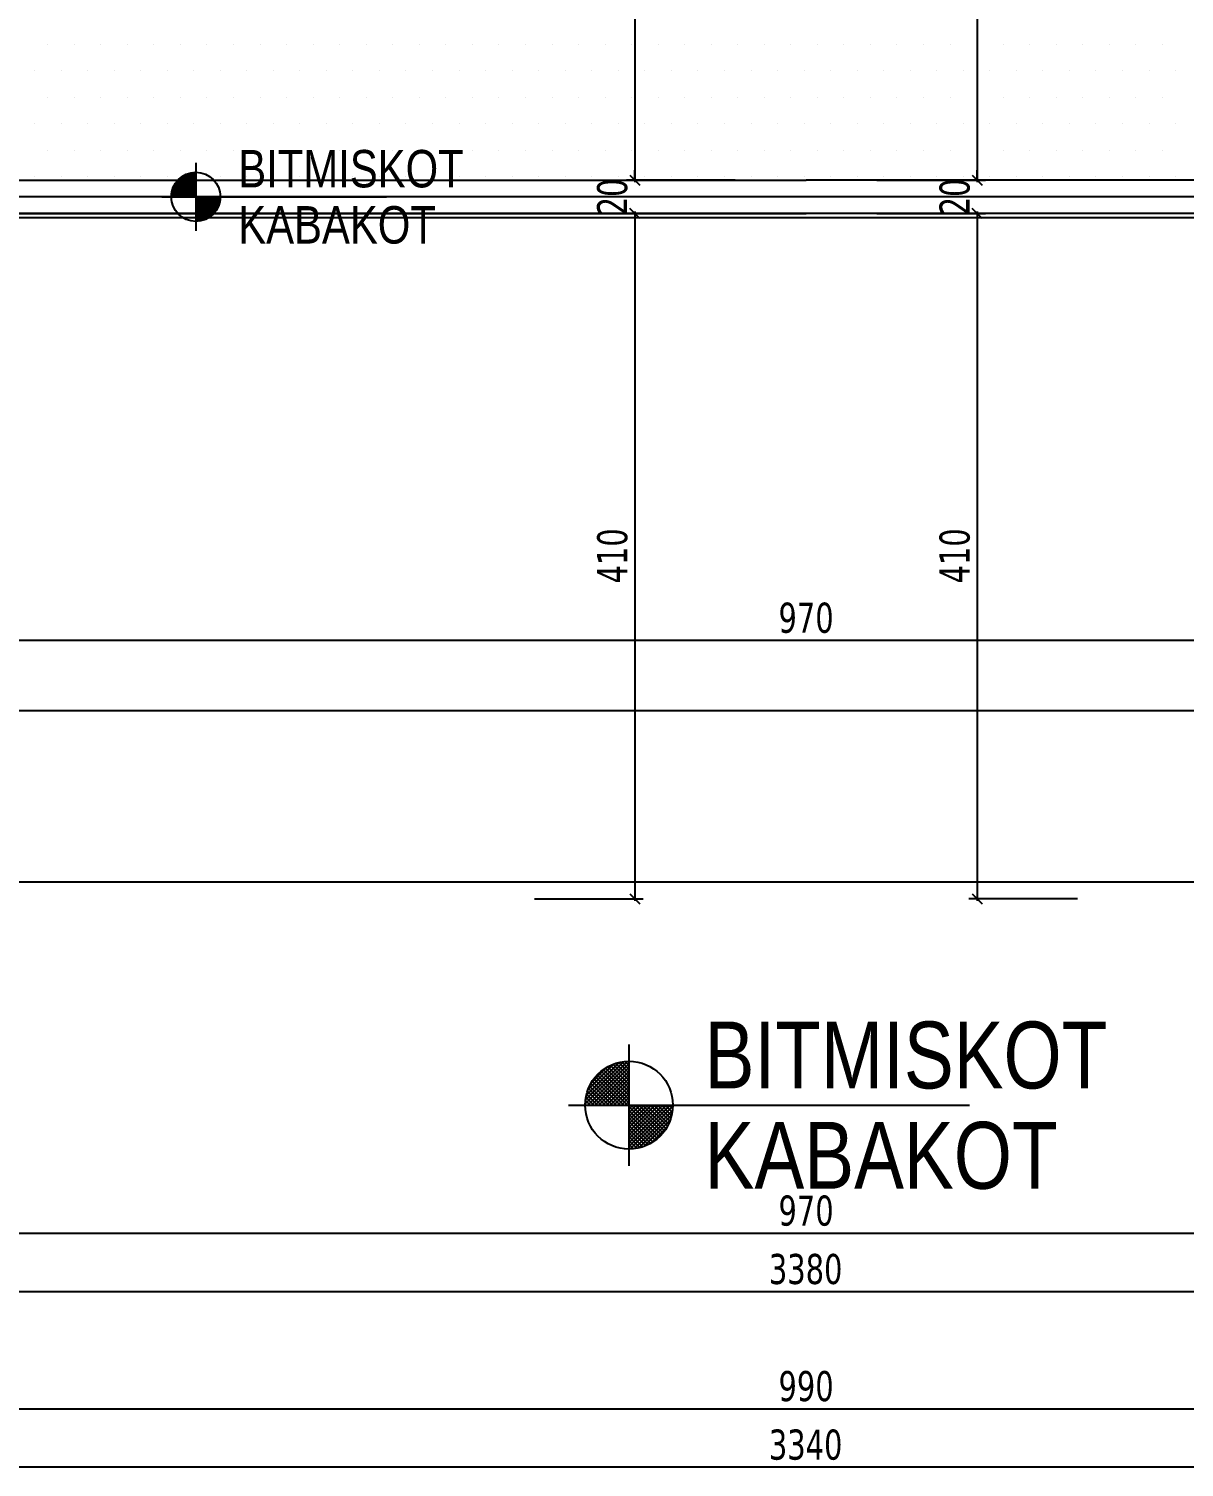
# Model space of a CAD drawing. Header units: millimetres. Extents: x 43168.9 to 43194.6, y -25545.1 to -25543.4.
# Drawn here: x 43175.3129 to 43175.4511, y -25544.6189 to -25544.4468 of the extents above; entities that cross this region are included whole.
import ezdxf

# ---------------------------------------------------------------- set-up
doc = ezdxf.new("R2010")
doc.units = ezdxf.units.MM
doc.header["$LTSCALE"] = 200
for name, pattern in [('DASHDOT', [1, 0.5, -0.25, 0, -0.25]), ('DASHDOT2', [0.5, 0.25, -0.125, 0, -0.125]), ('HIDDEN2', [0.1875, 0.125, -0.0625])]:
    doc.linetypes.add(name, pattern=pattern)
for name, color, linetype in [('aks_sgh', 5, 'DASHDOT2'), ('gor-3_sgh', 191, 'Continuous'), ('izd.tas.alt_sgh', 214, 'HIDDEN2'), ('kesitcizgisi_sgh', 22, 'Continuous'), ('olcuaks_sgh', 41, 'Continuous'), ('olcudis_sgh', 185, 'Continuous'), ('olcuic_sgh', 183, 'Continuous'), ('siva_sgh', 145, 'Continuous'), ('tarama-zemin_sgh', 197, 'Continuous')]:
    doc.layers.add(name, color=color, linetype=linetype)
doc.styles.add('dim', font='VERDANA.TTF', dxfattribs={"width": 0.7})
doc.styles.add('text2', font='arial.ttf')

msp = doc.modelspace()

# ---------------------------------------------------------------- linework, layer by layer
at = {"color": 0}
for p, q in [((43175.33288, -25544.46286), (43175.33288, -25544.47098)), ((43175.32882, -25544.46692), (43175.3557, -25544.46692)), ((43175.3847, -25544.56835), (43175.3847, -25544.58285)), ((43175.37745, -25544.5756), (43175.42545, -25544.5756))]:
    msp.add_line(p, q, dxfattribs=at)
for p, q in [((43175.32995, -25544.46684), (43175.3328, -25544.46398)), ((43175.32997, -25544.46656), (43175.33253, -25544.464)), ((43175.33003, -25544.46625), (43175.33223, -25544.46405)), ((43175.33011, -25544.46692), (43175.33288, -25544.46415)), ((43175.33013, -25544.4659), (43175.33187, -25544.46416)), ((43175.33036, -25544.46542), (43175.33138, -25544.4644)), ((43175.33036, -25544.46692), (43175.33288, -25544.4644)), ((43175.33062, -25544.46692), (43175.33288, -25544.46466)), ((43175.33288, -25544.46676), (43175.33088, -25544.46477)), ((43175.33288, -25544.46651), (43175.33102, -25544.46465)), ((43175.33288, -25544.46626), (43175.33116, -25544.46454)), ((43175.33288, -25544.46601), (43175.33131, -25544.46444)), ((43175.33288, -25544.46576), (43175.33146, -25544.46434)), ((43175.33288, -25544.46551), (43175.33164, -25544.46426)), ((43175.33288, -25544.46526), (43175.33181, -25544.46419)), ((43175.33288, -25544.465), (43175.332, -25544.46412)), ((43175.33288, -25544.46475), (43175.33219, -25544.46406)), ((43175.33288, -25544.4645), (43175.3324, -25544.46402)), ((43175.33288, -25544.46425), (43175.33262, -25544.46399)), ((43175.33288, -25544.464), (43175.33286, -25544.46398)), ((43175.33052, -25544.46692), (43175.32999, -25544.46639)), ((43175.33077, -25544.46692), (43175.33004, -25544.46619)), ((43175.33102, -25544.46692), (43175.33009, -25544.46599)), ((43175.33127, -25544.46692), (43175.33017, -25544.46581)), ((43175.33153, -25544.46692), (43175.33024, -25544.46564)), ((43175.33178, -25544.46692), (43175.33033, -25544.46547)), ((43175.33203, -25544.46692), (43175.33042, -25544.46531)), ((43175.33228, -25544.46692), (43175.33053, -25544.46517)), ((43175.33253, -25544.46692), (43175.33064, -25544.46503)), ((43175.33278, -25544.46692), (43175.33075, -25544.46489)), ((43175.33087, -25544.46692), (43175.33288, -25544.46491)), ((43175.33112, -25544.46692), (43175.33288, -25544.46516)), ((43175.33137, -25544.46692), (43175.33288, -25544.46541)), ((43175.33162, -25544.46692), (43175.33288, -25544.46566)), ((43175.33187, -25544.46692), (43175.33288, -25544.46591)), ((43175.33212, -25544.46692), (43175.33288, -25544.46617)), ((43175.33238, -25544.46692), (43175.33288, -25544.46642)), ((43175.33002, -25544.46692), (43175.32994, -25544.46685)), ((43175.33027, -25544.46692), (43175.32996, -25544.46661)), ((43175.33263, -25544.46692), (43175.33288, -25544.46667)), ((43175.33288, -25544.46717), (43175.33313, -25544.46692)), ((43175.33288, -25544.46742), (43175.33338, -25544.46692)), ((43175.33288, -25544.46767), (43175.33363, -25544.46692)), ((43175.33288, -25544.46793), (43175.33388, -25544.46692)), ((43175.33288, -25544.46818), (43175.33414, -25544.46692)), ((43175.33288, -25544.46843), (43175.33439, -25544.46692)), ((43175.33288, -25544.46868), (43175.33464, -25544.46692)), ((43175.33288, -25544.46893), (43175.33489, -25544.46692)), ((43175.33288, -25544.46918), (43175.33514, -25544.46692)), ((43175.33288, -25544.46943), (43175.33539, -25544.46692)), ((43175.33288, -25544.46969), (43175.33564, -25544.46692)), ((43175.33491, -25544.46905), (43175.33288, -25544.46702)), ((43175.33477, -25544.46916), (43175.33288, -25544.46727)), ((43175.33463, -25544.46927), (43175.33288, -25544.46752)), ((43175.33448, -25544.46938), (43175.33288, -25544.46777)), ((43175.33433, -25544.46947), (43175.33288, -25544.46802)), ((43175.33416, -25544.46956), (43175.33288, -25544.46827)), ((43175.33296, -25544.46985), (43175.33582, -25544.467)), ((43175.33503, -25544.46891), (43175.33303, -25544.46692)), ((43175.33323, -25544.46983), (43175.33579, -25544.46727)), ((43175.33515, -25544.46878), (43175.33329, -25544.46692)), ((43175.33526, -25544.46864), (43175.33354, -25544.46692)), ((43175.33355, -25544.46977), (43175.33575, -25544.46757)), ((43175.33536, -25544.46849), (43175.33379, -25544.46692)), ((43175.3339, -25544.46967), (43175.33564, -25544.46793)), ((43175.33545, -25544.46833), (43175.33404, -25544.46692)), ((43175.33553, -25544.46816), (43175.33429, -25544.46692)), ((43175.33561, -25544.46799), (43175.33454, -25544.46692)), ((43175.33568, -25544.4678), (43175.33479, -25544.46692)), ((43175.33573, -25544.46761), (43175.33505, -25544.46692)), ((43175.33577, -25544.4674), (43175.3353, -25544.46692)), ((43175.33581, -25544.46718), (43175.33555, -25544.46692)), ((43175.33582, -25544.46694), (43175.3358, -25544.46692)), ((43175.33399, -25544.46963), (43175.33288, -25544.46852)), ((43175.33381, -25544.46971), (43175.33288, -25544.46878)), ((43175.33361, -25544.46976), (43175.33288, -25544.46903)), ((43175.33341, -25544.46981), (43175.33288, -25544.46928)), ((43175.33318, -25544.46984), (43175.33288, -25544.46953)), ((43175.33295, -25544.46985), (43175.33288, -25544.46978)), ((43175.33438, -25544.46944), (43175.3354, -25544.46842)), ((43175.37946, -25544.57545), (43175.38456, -25544.57035)), ((43175.3795, -25544.57496), (43175.38407, -25544.57039)), ((43175.37961, -25544.5744), (43175.38353, -25544.57048)), ((43175.37976, -25544.5756), (43175.3847, -25544.57066)), ((43175.37979, -25544.57377), (43175.38289, -25544.57067)), ((43175.3802, -25544.57292), (43175.38202, -25544.5711)), ((43175.38021, -25544.5756), (43175.3847, -25544.57111)), ((43175.38066, -25544.5756), (43175.3847, -25544.57156)), ((43175.3847, -25544.57487), (43175.38137, -25544.57155)), ((43175.3847, -25544.57442), (43175.38163, -25544.57135)), ((43175.3847, -25544.57397), (43175.3819, -25544.57117)), ((43175.3847, -25544.57353), (43175.38217, -25544.571)), ((43175.3847, -25544.57308), (43175.38248, -25544.57086)), ((43175.3847, -25544.57263), (43175.38279, -25544.57072)), ((43175.3847, -25544.57218), (43175.38312, -25544.5706)), ((43175.3847, -25544.57173), (43175.38347, -25544.5705)), ((43175.3847, -25544.57128), (43175.38385, -25544.57043)), ((43175.3847, -25544.57083), (43175.38424, -25544.57037)), ((43175.3847, -25544.57038), (43175.38467, -25544.57035)), ((43175.38273, -25544.5756), (43175.38014, -25544.57301)), ((43175.38318, -25544.5756), (43175.38031, -25544.57273)), ((43175.38363, -25544.5756), (43175.3805, -25544.57246)), ((43175.38408, -25544.5756), (43175.3807, -25544.57222)), ((43175.38453, -25544.5756), (43175.3809, -25544.57197)), ((43175.38111, -25544.5756), (43175.3847, -25544.57201)), ((43175.3847, -25544.57532), (43175.38114, -25544.57176)), ((43175.38156, -25544.5756), (43175.3847, -25544.57245)), ((43175.38201, -25544.5756), (43175.3847, -25544.5729)), ((43175.38049, -25544.5756), (43175.37955, -25544.57466)), ((43175.38094, -25544.5756), (43175.37963, -25544.5743)), ((43175.38138, -25544.5756), (43175.37972, -25544.57393)), ((43175.38183, -25544.5756), (43175.37986, -25544.57362)), ((43175.38228, -25544.5756), (43175.37999, -25544.57331)), ((43175.38246, -25544.5756), (43175.3847, -25544.57335)), ((43175.3829, -25544.5756), (43175.3847, -25544.5738)), ((43175.38335, -25544.5756), (43175.3847, -25544.57425)), ((43175.3838, -25544.5756), (43175.3847, -25544.5747)), ((43175.37959, -25544.5756), (43175.37946, -25544.57547)), ((43175.38004, -25544.5756), (43175.37949, -25544.57505)), ((43175.38425, -25544.5756), (43175.3847, -25544.57515)), ((43175.3847, -25544.57605), (43175.38515, -25544.5756)), ((43175.3847, -25544.5765), (43175.3856, -25544.5756)), ((43175.3847, -25544.57694), (43175.38605, -25544.5756)), ((43175.3847, -25544.57739), (43175.3865, -25544.5756)), ((43175.3847, -25544.57784), (43175.38695, -25544.5756)), ((43175.3847, -25544.57829), (43175.38739, -25544.5756)), ((43175.3847, -25544.57874), (43175.38784, -25544.5756)), ((43175.3847, -25544.57919), (43175.38829, -25544.5756)), ((43175.3847, -25544.57964), (43175.38874, -25544.5756)), ((43175.3847, -25544.58009), (43175.38919, -25544.5756)), ((43175.3847, -25544.58054), (43175.38964, -25544.5756)), ((43175.38832, -25544.57939), (43175.3847, -25544.57577)), ((43175.38808, -25544.5796), (43175.3847, -25544.57622)), ((43175.38783, -25544.5798), (43175.3847, -25544.57667)), ((43175.38485, -25544.58084), (43175.38994, -25544.57574)), ((43175.38854, -25544.57916), (43175.38498, -25544.5756)), ((43175.38534, -25544.5808), (43175.38991, -25544.57623)), ((43175.38875, -25544.57892), (43175.38543, -25544.5756)), ((43175.38895, -25544.57867), (43175.38587, -25544.5756)), ((43175.38912, -25544.5784), (43175.38632, -25544.5756)), ((43175.3893, -25544.57813), (43175.38677, -25544.5756)), ((43175.38944, -25544.57782), (43175.38722, -25544.5756)), ((43175.38958, -25544.57751), (43175.38767, -25544.5756)), ((43175.3897, -25544.57718), (43175.38812, -25544.5756)), ((43175.3898, -25544.57683), (43175.38857, -25544.5756)), ((43175.38987, -25544.57645), (43175.38902, -25544.5756)), ((43175.38993, -25544.57606), (43175.38947, -25544.5756)), ((43175.38995, -25544.57563), (43175.38992, -25544.5756)), ((43175.38757, -25544.57998), (43175.3847, -25544.57712)), ((43175.38729, -25544.58016), (43175.3847, -25544.57757)), ((43175.38699, -25544.58031), (43175.3847, -25544.57802)), ((43175.38589, -25544.58069), (43175.38982, -25544.57677)), ((43175.38653, -25544.58051), (43175.38963, -25544.5774)), ((43175.38738, -25544.5801), (43175.3892, -25544.57828)), ((43175.38668, -25544.58044), (43175.3847, -25544.57846)), ((43175.38636, -25544.58058), (43175.3847, -25544.57891)), ((43175.386, -25544.58066), (43175.3847, -25544.57936)), ((43175.38564, -25544.58075), (43175.3847, -25544.57981)), ((43175.38525, -25544.58081), (43175.3847, -25544.58026)), ((43175.38483, -25544.58084), (43175.3847, -25544.58071))]:
    msp.add_line(p, q)
at = {"color": 0, "linetype": 'ByBlock', "lineweight": -2}
for p, q in [((43175.3848, -25544.46432), (43175.386, -25544.46552)), ((43175.3848, -25544.46432), (43175.386, -25544.46552)), ((43175.42576, -25544.46432), (43175.42696, -25544.46552)), ((43175.42576, -25544.46432), (43175.42696, -25544.46552)), ((43175.386, -25544.46952), (43175.3848, -25544.46832)), ((43175.386, -25544.46952), (43175.3848, -25544.46832)), ((43175.42696, -25544.46952), (43175.42576, -25544.46832)), ((43175.42696, -25544.46952), (43175.42576, -25544.46832)), ((43175.3848, -25544.55032), (43175.386, -25544.55152)), ((43175.42576, -25544.55032), (43175.42696, -25544.55152))]:
    msp.add_line(p, q, dxfattribs=at)
at = {"color": 0}
for centre, radius in [((43175.33288, -25544.46692), 0.00294), ((43175.3847, -25544.5756), 0.00525)]:
    msp.add_circle(centre, radius, dxfattribs=at)
at = {"layer": 'aks_sgh'}
for p, q in [((43175.80688, -25544.46692), (43175.00488, -25544.46692)), ((43175.80688, -25544.54892), (43175.00488, -25544.54892))]:
    msp.add_line(p, q, dxfattribs=at)
at = {"layer": 'gor-3_sgh'}
for p, q in [((43175.30888, -25544.46492), (43175.40588, -25544.46492)), ((43175.50288, -25544.46492), (43175.40588, -25544.46492)), ((43175.30888, -25544.46892), (43175.40588, -25544.46892)), ((43175.50288, -25544.46892), (43175.40588, -25544.46892))]:
    msp.add_line(p, q, dxfattribs=at)
at = {"layer": 'izd.tas.alt_sgh'}
msp.add_line((43175.50288, -25544.46892), (43175.30888, -25544.46892), dxfattribs=at)
at = {"layer": 'kesitcizgisi_sgh', "linetype": 'DASHDOT'}
msp.add_line((43175.04963, -25544.52837), (43175.76213, -25544.52837), dxfattribs=at)
at = {"layer": 'olcuaks_sgh'}
for p, q in [((43175.30663, -25544.61192), (43175.50513, -25544.61192)), ((43175.74013, -25544.61892), (43175.07163, -25544.61892))]:
    msp.add_line(p, q, dxfattribs=at)
at = {"layer": 'olcudis_sgh'}
for p, q in [((43175.30863, -25544.59092), (43175.50313, -25544.59092)), ((43175.74413, -25544.59792), (43175.06763, -25544.59792))]:
    msp.add_line(p, q, dxfattribs=at)
at = {"layer": 'olcuic_sgh'}
for p, q in [((43175.3854, -25543.91366), (43175.3854, -25544.46517)), ((43175.42636, -25543.91366), (43175.42636, -25544.46517)), ((43175.3854, -25544.46492), (43175.3854, -25544.46372)), ((43175.42636, -25544.46492), (43175.42636, -25544.46372)), ((43175.3974, -25544.46492), (43175.3844, -25544.46492)), ((43175.3974, -25544.46492), (43175.3844, -25544.46492)), ((43175.41436, -25544.46492), (43175.42736, -25544.46492)), ((43175.41436, -25544.46492), (43175.42736, -25544.46492)), ((43175.3974, -25544.46892), (43175.3844, -25544.46892)), ((43175.3974, -25544.46892), (43175.3844, -25544.46892)), ((43175.3854, -25544.46867), (43175.3854, -25544.55117)), ((43175.3854, -25544.46892), (43175.3854, -25544.47012)), ((43175.41436, -25544.46892), (43175.42736, -25544.46892)), ((43175.41436, -25544.46892), (43175.42736, -25544.46892)), ((43175.42636, -25544.46867), (43175.42636, -25544.55117)), ((43175.42636, -25544.46892), (43175.42636, -25544.47012)), ((43175.50313, -25544.51999), (43175.30863, -25544.51999)), ((43175.3734, -25544.55092), (43175.3864, -25544.55092)), ((43175.43836, -25544.55092), (43175.42536, -25544.55092))]:
    msp.add_line(p, q, dxfattribs=at)
at = {"layer": 'siva_sgh'}
msp.add_line((43175.30938, -25544.46942), (43175.50238, -25544.46942), dxfattribs=at)
at = {"layer": 'tarama-zemin_sgh'}
for p, q in [((43175.31516, -25544.44868), (43175.31516, -25544.44868)), ((43175.31834, -25544.44868), (43175.31834, -25544.44868)), ((43175.32151, -25544.44868), (43175.32151, -25544.44868)), ((43175.32469, -25544.44868), (43175.32469, -25544.44868)), ((43175.32786, -25544.44868), (43175.32786, -25544.44868)), ((43175.33104, -25544.44868), (43175.33104, -25544.44868)), ((43175.33421, -25544.44868), (43175.33421, -25544.44868)), ((43175.33739, -25544.44868), (43175.33739, -25544.44868)), ((43175.34056, -25544.44868), (43175.34056, -25544.44868)), ((43175.34374, -25544.44868), (43175.34374, -25544.44868)), ((43175.34691, -25544.44868), (43175.34691, -25544.44868)), ((43175.35009, -25544.44868), (43175.35009, -25544.44868)), ((43175.35326, -25544.44868), (43175.35326, -25544.44868)), ((43175.35644, -25544.44868), (43175.35644, -25544.44868)), ((43175.35961, -25544.44868), (43175.35961, -25544.44868)), ((43175.36279, -25544.44868), (43175.36279, -25544.44868)), ((43175.36596, -25544.44868), (43175.36596, -25544.44868)), ((43175.36914, -25544.44868), (43175.36914, -25544.44868)), ((43175.37231, -25544.44868), (43175.37231, -25544.44868)), ((43175.37549, -25544.44868), (43175.37549, -25544.44868)), ((43175.37866, -25544.44868), (43175.37866, -25544.44868)), ((43175.38184, -25544.44868), (43175.38184, -25544.44868)), ((43175.38501, -25544.44868), (43175.38501, -25544.44868)), ((43175.38819, -25544.44868), (43175.38819, -25544.44868)), ((43175.39136, -25544.44868), (43175.39136, -25544.44868)), ((43175.39454, -25544.44868), (43175.39454, -25544.44868)), ((43175.39771, -25544.44868), (43175.39771, -25544.44868)), ((43175.40089, -25544.44868), (43175.40089, -25544.44868)), ((43175.40406, -25544.44868), (43175.40406, -25544.44868)), ((43175.40724, -25544.44868), (43175.40724, -25544.44868)), ((43175.41041, -25544.44868), (43175.41041, -25544.44868)), ((43175.41359, -25544.44868), (43175.41359, -25544.44868)), ((43175.41676, -25544.44868), (43175.41676, -25544.44868)), ((43175.41994, -25544.44868), (43175.41994, -25544.44868)), ((43175.42311, -25544.44868), (43175.42311, -25544.44868)), ((43175.42629, -25544.44868), (43175.42629, -25544.44868)), ((43175.42946, -25544.44868), (43175.42946, -25544.44868)), ((43175.43264, -25544.44868), (43175.43264, -25544.44868)), ((43175.43581, -25544.44868), (43175.43581, -25544.44868)), ((43175.43899, -25544.44868), (43175.43899, -25544.44868)), ((43175.44216, -25544.44868), (43175.44216, -25544.44868)), ((43175.44534, -25544.44868), (43175.44534, -25544.44868)), ((43175.44851, -25544.44868), (43175.44851, -25544.44868)), ((43175.31357, -25544.45185), (43175.31357, -25544.45185)), ((43175.31675, -25544.45185), (43175.31675, -25544.45185)), ((43175.31992, -25544.45185), (43175.31992, -25544.45185)), ((43175.3231, -25544.45185), (43175.3231, -25544.45185)), ((43175.32627, -25544.45185), (43175.32627, -25544.45185)), ((43175.32945, -25544.45185), (43175.32945, -25544.45185)), ((43175.33262, -25544.45185), (43175.33262, -25544.45185)), ((43175.3358, -25544.45185), (43175.3358, -25544.45185)), ((43175.33897, -25544.45185), (43175.33897, -25544.45185)), ((43175.34215, -25544.45185), (43175.34215, -25544.45185)), ((43175.34532, -25544.45185), (43175.34532, -25544.45185)), ((43175.3485, -25544.45185), (43175.3485, -25544.45185)), ((43175.35167, -25544.45185), (43175.35167, -25544.45185)), ((43175.35485, -25544.45185), (43175.35485, -25544.45185)), ((43175.35802, -25544.45185), (43175.35802, -25544.45185)), ((43175.3612, -25544.45185), (43175.3612, -25544.45185)), ((43175.36437, -25544.45185), (43175.36437, -25544.45185)), ((43175.36755, -25544.45185), (43175.36755, -25544.45185)), ((43175.37072, -25544.45185), (43175.37072, -25544.45185)), ((43175.3739, -25544.45185), (43175.3739, -25544.45185)), ((43175.37707, -25544.45185), (43175.37707, -25544.45185)), ((43175.38025, -25544.45185), (43175.38025, -25544.45185)), ((43175.38342, -25544.45185), (43175.38342, -25544.45185)), ((43175.3866, -25544.45185), (43175.3866, -25544.45185)), ((43175.38977, -25544.45185), (43175.38977, -25544.45185)), ((43175.39295, -25544.45185), (43175.39295, -25544.45185)), ((43175.39612, -25544.45185), (43175.39612, -25544.45185)), ((43175.3993, -25544.45185), (43175.3993, -25544.45185)), ((43175.40247, -25544.45185), (43175.40247, -25544.45185)), ((43175.40565, -25544.45185), (43175.40565, -25544.45185)), ((43175.40882, -25544.45185), (43175.40882, -25544.45185)), ((43175.412, -25544.45185), (43175.412, -25544.45185)), ((43175.41517, -25544.45185), (43175.41517, -25544.45185)), ((43175.41835, -25544.45185), (43175.41835, -25544.45185)), ((43175.42152, -25544.45185), (43175.42152, -25544.45185)), ((43175.4247, -25544.45185), (43175.4247, -25544.45185)), ((43175.42787, -25544.45185), (43175.42787, -25544.45185)), ((43175.43105, -25544.45185), (43175.43105, -25544.45185)), ((43175.43422, -25544.45185), (43175.43422, -25544.45185)), ((43175.4374, -25544.45185), (43175.4374, -25544.45185)), ((43175.44057, -25544.45185), (43175.44057, -25544.45185)), ((43175.44375, -25544.45185), (43175.44375, -25544.45185)), ((43175.44692, -25544.45185), (43175.44692, -25544.45185)), ((43175.4501, -25544.45185), (43175.4501, -25544.45185)), ((43175.31516, -25544.45503), (43175.31516, -25544.45503)), ((43175.31834, -25544.45503), (43175.31834, -25544.45503)), ((43175.32151, -25544.45503), (43175.32151, -25544.45503)), ((43175.32469, -25544.45503), (43175.32469, -25544.45503)), ((43175.32786, -25544.45503), (43175.32786, -25544.45503)), ((43175.33104, -25544.45503), (43175.33104, -25544.45503)), ((43175.33421, -25544.45503), (43175.33421, -25544.45503)), ((43175.33739, -25544.45503), (43175.33739, -25544.45503)), ((43175.34056, -25544.45503), (43175.34056, -25544.45503)), ((43175.34374, -25544.45503), (43175.34374, -25544.45503)), ((43175.34691, -25544.45503), (43175.34691, -25544.45503)), ((43175.35009, -25544.45503), (43175.35009, -25544.45503)), ((43175.35326, -25544.45503), (43175.35326, -25544.45503)), ((43175.35644, -25544.45503), (43175.35644, -25544.45503)), ((43175.35961, -25544.45503), (43175.35961, -25544.45503)), ((43175.36279, -25544.45503), (43175.36279, -25544.45503)), ((43175.36596, -25544.45503), (43175.36596, -25544.45503)), ((43175.36914, -25544.45503), (43175.36914, -25544.45503)), ((43175.37231, -25544.45503), (43175.37231, -25544.45503)), ((43175.37549, -25544.45503), (43175.37549, -25544.45503)), ((43175.37866, -25544.45503), (43175.37866, -25544.45503)), ((43175.38184, -25544.45503), (43175.38184, -25544.45503)), ((43175.38501, -25544.45503), (43175.38501, -25544.45503)), ((43175.38819, -25544.45503), (43175.38819, -25544.45503)), ((43175.39136, -25544.45503), (43175.39136, -25544.45503)), ((43175.39454, -25544.45503), (43175.39454, -25544.45503)), ((43175.39771, -25544.45503), (43175.39771, -25544.45503)), ((43175.40089, -25544.45503), (43175.40089, -25544.45503)), ((43175.40406, -25544.45503), (43175.40406, -25544.45503)), ((43175.40724, -25544.45503), (43175.40724, -25544.45503)), ((43175.41041, -25544.45503), (43175.41041, -25544.45503)), ((43175.41359, -25544.45503), (43175.41359, -25544.45503)), ((43175.41676, -25544.45503), (43175.41676, -25544.45503)), ((43175.41994, -25544.45503), (43175.41994, -25544.45503)), ((43175.42311, -25544.45503), (43175.42311, -25544.45503)), ((43175.42629, -25544.45503), (43175.42629, -25544.45503)), ((43175.42946, -25544.45503), (43175.42946, -25544.45503)), ((43175.43264, -25544.45503), (43175.43264, -25544.45503)), ((43175.43581, -25544.45503), (43175.43581, -25544.45503)), ((43175.43899, -25544.45503), (43175.43899, -25544.45503)), ((43175.44216, -25544.45503), (43175.44216, -25544.45503)), ((43175.44534, -25544.45503), (43175.44534, -25544.45503)), ((43175.44851, -25544.45503), (43175.44851, -25544.45503)), ((43175.31357, -25544.4582), (43175.31357, -25544.4582)), ((43175.31675, -25544.4582), (43175.31675, -25544.4582)), ((43175.31992, -25544.4582), (43175.31992, -25544.4582)), ((43175.3231, -25544.4582), (43175.3231, -25544.4582)), ((43175.32627, -25544.4582), (43175.32627, -25544.4582)), ((43175.32945, -25544.4582), (43175.32945, -25544.4582)), ((43175.33262, -25544.4582), (43175.33262, -25544.4582)), ((43175.3358, -25544.4582), (43175.3358, -25544.4582)), ((43175.33897, -25544.4582), (43175.33897, -25544.4582)), ((43175.34215, -25544.4582), (43175.34215, -25544.4582)), ((43175.34532, -25544.4582), (43175.34532, -25544.4582)), ((43175.3485, -25544.4582), (43175.3485, -25544.4582)), ((43175.35167, -25544.4582), (43175.35167, -25544.4582)), ((43175.35485, -25544.4582), (43175.35485, -25544.4582)), ((43175.35802, -25544.4582), (43175.35802, -25544.4582)), ((43175.3612, -25544.4582), (43175.3612, -25544.4582)), ((43175.36437, -25544.4582), (43175.36437, -25544.4582)), ((43175.36755, -25544.4582), (43175.36755, -25544.4582)), ((43175.37072, -25544.4582), (43175.37072, -25544.4582)), ((43175.3739, -25544.4582), (43175.3739, -25544.4582)), ((43175.37707, -25544.4582), (43175.37707, -25544.4582)), ((43175.38025, -25544.4582), (43175.38025, -25544.4582)), ((43175.38342, -25544.4582), (43175.38342, -25544.4582)), ((43175.3866, -25544.4582), (43175.3866, -25544.4582)), ((43175.38977, -25544.4582), (43175.38977, -25544.4582)), ((43175.39295, -25544.4582), (43175.39295, -25544.4582)), ((43175.39612, -25544.4582), (43175.39612, -25544.4582)), ((43175.3993, -25544.4582), (43175.3993, -25544.4582)), ((43175.40247, -25544.4582), (43175.40247, -25544.4582)), ((43175.40565, -25544.4582), (43175.40565, -25544.4582)), ((43175.40882, -25544.4582), (43175.40882, -25544.4582)), ((43175.412, -25544.4582), (43175.412, -25544.4582)), ((43175.41517, -25544.4582), (43175.41517, -25544.4582)), ((43175.41835, -25544.4582), (43175.41835, -25544.4582)), ((43175.42152, -25544.4582), (43175.42152, -25544.4582)), ((43175.4247, -25544.4582), (43175.4247, -25544.4582)), ((43175.42787, -25544.4582), (43175.42787, -25544.4582)), ((43175.43105, -25544.4582), (43175.43105, -25544.4582)), ((43175.43422, -25544.4582), (43175.43422, -25544.4582)), ((43175.4374, -25544.4582), (43175.4374, -25544.4582)), ((43175.44057, -25544.4582), (43175.44057, -25544.4582)), ((43175.44375, -25544.4582), (43175.44375, -25544.4582)), ((43175.44692, -25544.4582), (43175.44692, -25544.4582)), ((43175.4501, -25544.4582), (43175.4501, -25544.4582)), ((43175.31516, -25544.46138), (43175.31516, -25544.46138)), ((43175.31834, -25544.46138), (43175.31834, -25544.46138)), ((43175.32151, -25544.46138), (43175.32151, -25544.46138)), ((43175.32469, -25544.46138), (43175.32469, -25544.46138)), ((43175.32786, -25544.46138), (43175.32786, -25544.46138)), ((43175.33104, -25544.46138), (43175.33104, -25544.46138)), ((43175.33421, -25544.46138), (43175.33421, -25544.46138)), ((43175.33739, -25544.46138), (43175.33739, -25544.46138)), ((43175.34056, -25544.46138), (43175.34056, -25544.46138)), ((43175.34374, -25544.46138), (43175.34374, -25544.46138)), ((43175.34691, -25544.46138), (43175.34691, -25544.46138)), ((43175.35009, -25544.46138), (43175.35009, -25544.46138)), ((43175.35326, -25544.46138), (43175.35326, -25544.46138)), ((43175.35644, -25544.46138), (43175.35644, -25544.46138)), ((43175.35961, -25544.46138), (43175.35961, -25544.46138)), ((43175.36279, -25544.46138), (43175.36279, -25544.46138)), ((43175.36596, -25544.46138), (43175.36596, -25544.46138)), ((43175.36914, -25544.46138), (43175.36914, -25544.46138)), ((43175.37231, -25544.46138), (43175.37231, -25544.46138)), ((43175.37549, -25544.46138), (43175.37549, -25544.46138)), ((43175.37866, -25544.46138), (43175.37866, -25544.46138)), ((43175.38184, -25544.46138), (43175.38184, -25544.46138)), ((43175.38501, -25544.46138), (43175.38501, -25544.46138)), ((43175.38819, -25544.46138), (43175.38819, -25544.46138)), ((43175.39136, -25544.46138), (43175.39136, -25544.46138)), ((43175.39454, -25544.46138), (43175.39454, -25544.46138)), ((43175.39771, -25544.46138), (43175.39771, -25544.46138)), ((43175.40089, -25544.46138), (43175.40089, -25544.46138)), ((43175.40406, -25544.46138), (43175.40406, -25544.46138)), ((43175.40724, -25544.46138), (43175.40724, -25544.46138)), ((43175.41041, -25544.46138), (43175.41041, -25544.46138)), ((43175.41359, -25544.46138), (43175.41359, -25544.46138)), ((43175.41676, -25544.46138), (43175.41676, -25544.46138)), ((43175.41994, -25544.46138), (43175.41994, -25544.46138)), ((43175.42311, -25544.46138), (43175.42311, -25544.46138)), ((43175.42629, -25544.46138), (43175.42629, -25544.46138)), ((43175.42946, -25544.46138), (43175.42946, -25544.46138)), ((43175.43264, -25544.46138), (43175.43264, -25544.46138)), ((43175.43581, -25544.46138), (43175.43581, -25544.46138)), ((43175.43899, -25544.46138), (43175.43899, -25544.46138)), ((43175.44216, -25544.46138), (43175.44216, -25544.46138)), ((43175.44534, -25544.46138), (43175.44534, -25544.46138)), ((43175.44851, -25544.46138), (43175.44851, -25544.46138)), ((43175.31357, -25544.46455), (43175.31357, -25544.46455)), ((43175.31675, -25544.46455), (43175.31675, -25544.46455)), ((43175.31992, -25544.46455), (43175.31992, -25544.46455)), ((43175.3231, -25544.46455), (43175.3231, -25544.46455)), ((43175.32627, -25544.46455), (43175.32627, -25544.46455)), ((43175.32945, -25544.46455), (43175.32945, -25544.46455)), ((43175.33262, -25544.46455), (43175.33262, -25544.46455)), ((43175.3358, -25544.46455), (43175.3358, -25544.46455)), ((43175.33897, -25544.46455), (43175.33897, -25544.46455)), ((43175.34215, -25544.46455), (43175.34215, -25544.46455)), ((43175.34532, -25544.46455), (43175.34532, -25544.46455)), ((43175.3485, -25544.46455), (43175.3485, -25544.46455)), ((43175.35167, -25544.46455), (43175.35167, -25544.46455)), ((43175.35485, -25544.46455), (43175.35485, -25544.46455)), ((43175.35802, -25544.46455), (43175.35802, -25544.46455)), ((43175.3612, -25544.46455), (43175.3612, -25544.46455)), ((43175.36437, -25544.46455), (43175.36437, -25544.46455)), ((43175.36755, -25544.46455), (43175.36755, -25544.46455)), ((43175.37072, -25544.46455), (43175.37072, -25544.46455)), ((43175.3739, -25544.46455), (43175.3739, -25544.46455)), ((43175.37707, -25544.46455), (43175.37707, -25544.46455)), ((43175.38025, -25544.46455), (43175.38025, -25544.46455)), ((43175.38342, -25544.46455), (43175.38342, -25544.46455)), ((43175.3866, -25544.46455), (43175.3866, -25544.46455)), ((43175.38977, -25544.46455), (43175.38977, -25544.46455)), ((43175.39295, -25544.46455), (43175.39295, -25544.46455)), ((43175.39612, -25544.46455), (43175.39612, -25544.46455)), ((43175.3993, -25544.46455), (43175.3993, -25544.46455)), ((43175.40247, -25544.46455), (43175.40247, -25544.46455)), ((43175.40565, -25544.46455), (43175.40565, -25544.46455)), ((43175.40882, -25544.46455), (43175.40882, -25544.46455)), ((43175.412, -25544.46455), (43175.412, -25544.46455)), ((43175.41517, -25544.46455), (43175.41517, -25544.46455)), ((43175.41835, -25544.46455), (43175.41835, -25544.46455)), ((43175.42152, -25544.46455), (43175.42152, -25544.46455)), ((43175.4247, -25544.46455), (43175.4247, -25544.46455)), ((43175.42787, -25544.46455), (43175.42787, -25544.46455)), ((43175.43105, -25544.46455), (43175.43105, -25544.46455)), ((43175.43422, -25544.46455), (43175.43422, -25544.46455)), ((43175.4374, -25544.46455), (43175.4374, -25544.46455)), ((43175.44057, -25544.46455), (43175.44057, -25544.46455)), ((43175.44375, -25544.46455), (43175.44375, -25544.46455)), ((43175.44692, -25544.46455), (43175.44692, -25544.46455)), ((43175.4501, -25544.46455), (43175.4501, -25544.46455))]:
    msp.add_line(p, q, dxfattribs=at)

# ---------------------------------------------------------------- texts
at = {"color": 0, "style": 'text2', "width": 0.8}
for tag, p, s, height in [('BITMISKOT', (43175.33795, -25544.4658), '+0,10', 0.00448), ('KABAKOT', (43175.33795, -25544.47252), '±0,00', 0.00448), ('BITMISKOT', (43175.39375, -25544.5736), '+0,10', 0.008), ('KABAKOT', (43175.39375, -25544.5856), '±0,00', 0.008)]:
    msp.add_attdef(tag, p, s, height=height, dxfattribs=at)
at = {"layer": 'olcuaks_sgh', "color": 2, "style": 'dim', "width": 0.7}
for s, p in [('990', (43175.40259, -25544.61101)), ('3340', (43175.40144, -25544.61801))]:
    msp.add_text(s, height=0.0036, dxfattribs=at).set_placement(p)
at = {"layer": 'olcudis_sgh', "color": 2, "style": 'dim', "width": 0.7}
for s, p in [('970', (43175.40259, -25544.59001)), ('3380', (43175.40144, -25544.597))]:
    msp.add_text(s, height=0.0036, dxfattribs=at).set_placement(p)
at = {"layer": 'olcuic_sgh', "color": 2, "style": 'dim', "width": 0.7}
for s, p in [('20', (43175.38448, -25544.46914)), ('20', (43175.42545, -25544.46914)), ('410', (43175.38449, -25544.51318)), ('410', (43175.42545, -25544.51318))]:
    msp.add_text(s, height=0.0036, rotation=90, dxfattribs=at).set_placement(p)
msp.add_text('970', height=0.0036, dxfattribs=at).set_placement((43175.40259, -25544.51908))

doc.saveas('drawing.dxf')
